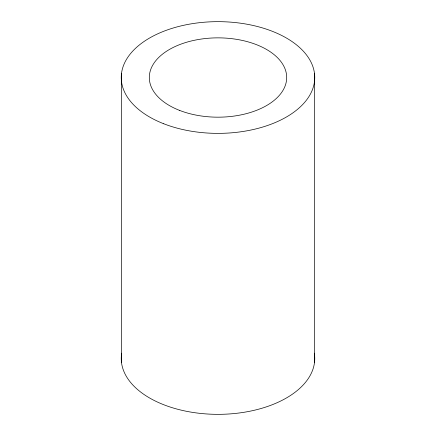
<?xml version="1.0" encoding="UTF-8"?>
<svg xmlns="http://www.w3.org/2000/svg" width="436" height="436" viewBox="0 0 436 436"><rect width="100%" height="100%" fill="white"/><g stroke="black" fill="none" stroke-linecap="round" stroke-linejoin="round"><path stroke-width="0.65" d="M314.503 73.531L314.503 362.469M121.497 73.531L121.497 362.469M314.312 353.176A96.754 55.857 0 0 1 218 414.342A96.754 55.857 0 0 1 121.688 353.176M163.773 123.775A96.754 55.857 0 0 0 314.503 81.499A96.754 55.857 0 0 0 175.724 27.272A96.754 55.857 0 0 0 163.773 123.775M179.496 110.363A68.692 39.66 0 0 0 286.517 80.344A68.692 39.66 0 0 0 187.987 41.845A68.692 39.66 0 0 0 179.496 110.363"/></g></svg>
